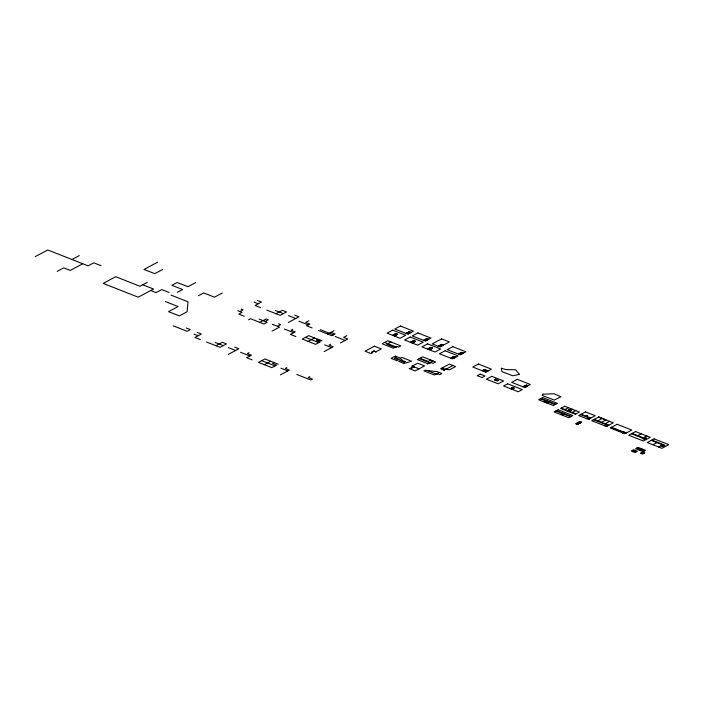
<?xml version="1.0" encoding="UTF-8"?>
<svg xmlns="http://www.w3.org/2000/svg" width="704" height="704" viewBox="0 0 704 704"><rect width="100%" height="100%" fill="white"/><g stroke="black" fill="none" stroke-linecap="round" stroke-linejoin="round"><path stroke-width="1.06" d="M35.2 256.652L47.749 249.973L88.088 265.848L93.764 262.83L101.121 265.725M71.975 259.503L79.306 255.596M57.147 271.383L63.738 267.881L70.224 270.433L82.773 263.754M157.538 262.24L144.012 269.43L154.766 273.662L162.589 269.5M147.294 282.357L139.955 286.264L115.729 276.725L103.18 283.404L138.213 297.194L153.534 289.036L142.727 284.786M177.373 292.318L182.626 289.529L171.873 285.296L177.153 282.48L187.906 286.713L195.738 282.55M198.44 295.75L203.72 292.934L214.474 297.167L222.306 293.005M239.976 311.573L243.153 309.883L241.076 309.065M248.538 319.801L250.562 318.718L263.938 323.99L267.168 322.274L259.072 319.079M215.908 345.708L222.314 342.302L226.459 343.93L220.062 347.336L206.677 342.074M259.785 322.353L266.191 318.947L268.268 319.766L265.091 321.455M276.003 313.72L282.401 310.314L286.554 311.951L280.157 315.357L266.772 310.094M277.464 326.322L280.641 324.632L278.564 323.814M228.219 354.446L238.832 348.797L234.678 347.169M272.096 331.1L279.532 327.14L272.272 324.28M288.314 322.467L298.927 316.818L294.774 315.181M248.873 352.66L247.289 353.505L251.434 355.142L246.62 357.702L252.067 359.841M292.653 329.358L291.069 330.202L295.214 331.839L290.4 334.4L295.847 336.547M308.871 320.734L305.694 322.423L309.839 324.051L306.618 325.776L312.066 327.914M264.334 364.672L270.741 361.266M308.114 341.37L314.521 337.964M274.094 362.586L272.51 363.431L276.654 365.068L271.841 367.629L258.465 362.366L264.871 358.952L278.247 364.223M317.874 339.284L316.29 340.129L320.434 341.766L315.621 344.326L302.245 339.064L308.651 335.658L322.027 340.921M327.686 334.066L334.092 330.66M316.774 341.792L319.95 340.102M286.836 367.602L285.252 368.447L289.406 370.084L280.377 374.88M330.616 344.3L329.032 345.145L333.177 346.782L324.157 351.586M346.834 335.676L343.658 337.366L347.811 338.994L340.366 342.954M309.822 376.649L308.238 377.494L312.391 379.13L310.798 379.975L296.815 374.466M392.665 335.342L395.982 333.573L397.769 334.277L394.451 336.046M396.123 333.731L395.366 334.127L397.408 334.242M394.205 335.35L395.366 334.726M406.006 333.45L409.323 331.681L411.11 332.385M409.464 331.839L408.716 332.235L410.749 332.341M390.949 342.003L386.804 344.212L394.882 347.389L393.395 348.181L382.14 343.754L387.772 340.754L400.805 345.884L398.499 347.116L396.713 346.412L395.85 346.87L384.604 342.443M407.546 333.458L408.707 332.834M410.388 342.32L413.706 340.551L415.492 341.255L412.183 343.024M413.855 340.71L413.098 341.106L415.14 341.22M411.937 342.329L413.098 341.704M423.553 340.358L426.87 338.589L428.657 339.293M427.011 338.747L426.263 339.143L428.296 339.249M425.093 340.358L426.254 339.742M427.592 349.087L430.91 347.327L432.696 348.031L429.378 349.791M431.05 347.477L430.302 347.882L432.344 347.987M429.132 349.096L430.294 348.48M438.134 346.245L441.452 344.485L443.238 345.189M442.886 345.145L440.845 345.039L442.886 345.145L442.13 345.541M439.674 346.254L440.845 345.638M414.005 366.819L409.147 368.579L415.131 370.938L424.574 365.904L417.701 363.202L412.218 366.115L419.091 368.826M430.839 360.07L428.234 361.46L420.024 358.23M432.995 360.923L427.742 363.713L417.384 359.638L422.638 356.84L435.67 361.97L433.092 363.343L431.306 362.648L430.452 363.097L419.197 358.67M450.718 358.195L454.036 356.426L455.822 357.13M458.436 354.086L461.754 352.317L463.54 353.021M454.177 356.585L453.429 356.981L455.47 357.086M461.894 352.475L461.146 352.871L463.188 352.977M452.258 358.195L453.42 357.579M459.976 354.094L461.138 353.47M439.19 372.46L434.403 375.012L423.975 370.902L425.146 370.286L437.07 371.624L441.866 373.516L439.754 374.642L437.967 373.938L437.105 374.396L427.275 370.524M452.962 365.499L444.171 370.181L440.625 368.782L449.407 364.109L455.638 366.555L449.522 369.811L445.984 369.213M482.205 370.753L484.669 369.442L488.242 370.85M483.745 370.762L484.915 370.137M483.991 371.457L485.804 370.489L484.018 369.785M484.44 371.448L485.47 370.902L485.734 371.958L486.763 371.404L484.44 371.448L485.734 371.958M495.035 380.142L496.329 379.456M510.259 388.617L512.723 387.306L514.51 388.01L512.046 389.321M522.94 386.786L526.258 385.018L528.044 385.722M524.48 386.795L525.642 386.17M544.157 401.958L546.612 400.646M545.046 402.31L547.51 400.998M546.586 402.318L547.756 401.694M546.832 403.014L549.296 401.702M547.73 403.366L550.185 402.054M564.934 409.552L568.401 407.704M560.525 414.48L562.989 413.169M567.09 410.986L569.554 409.675L571.34 410.379L568.876 411.69M562.065 414.489L563.235 413.864M568.612 410.995L572.079 409.147M562.311 415.184L564.775 413.873M572.29 412.438L575.749 410.599M576.523 424.063L580.8 421.784M586.582 418.651L589.037 417.34M588.122 418.66L589.283 418.044M601.533 422.259L605.95 419.91L598.611 417.006L591.721 420.675L606.417 426.457L613.298 422.796L598.602 417.014L602.281 418.458L597.837 420.807M605.202 423.702L609.62 421.353M604.63 425.762L607.094 424.45M606.17 425.762L607.341 425.146M621.526 432.406L622.82 431.719M622.424 432.758L623.718 432.071M622.618 432.837L623.911 432.15M622.82 432.916L624.114 432.23M623.022 432.995L624.316 432.309M623.225 433.074L624.518 432.388M623.427 433.154L624.721 432.467M623.63 433.233L624.923 432.546M623.823 433.312L625.126 432.626M624.026 433.391L625.319 432.705M637.762 435.635L641.23 433.796M646.897 436.022L642.206 438.522L643.993 439.226L646.448 437.914L644.662 437.21M643.746 438.53L644.908 437.906M636.178 451.845L634.938 452.505L631.215 451.044L633.697 449.724L637.419 451.185L636.178 451.845L632.456 450.384M639.329 450.164L641.81 448.844M652.89 444.752L656.894 442.622M642.057 453.332L643.227 452.716M658.566 446.987L663.212 444.514M662.288 445.826L663.458 445.21M373.798 350.979L374.37 351.041M371.65 352.132L372.214 352.185M374.326 351.234L373.78 351.164M372.196 352.37L371.624 352.317M375.584 351.683L376.156 351.745M376.112 351.938L375.593 351.894M395.366 357.755L395.93 357.817M394.398 358.274L394.962 358.327M395.894 358.01L395.358 357.949M394.882 358.538L394.398 358.477M404.598 361.39L405.161 361.451M403.63 361.909L404.193 361.962M405.126 361.636L404.589 361.583M404.114 362.173L403.638 362.111M411.946 366.001L412.518 366.054M412.491 366.238L411.954 366.203M413.732 366.696L414.304 366.758M411.585 367.849L412.148 367.902M414.26 366.951L413.723 366.898M412.122 368.086L411.558 368.034M429.282 362.63L429.854 362.683M427.469 363.59L428.041 363.651M429.827 362.868L429.273 362.824M427.997 363.845L427.478 363.801M445.711 369.09L446.274 369.151M443.898 370.058L444.462 370.11M446.239 369.345L445.72 369.301M444.426 370.304L443.89 370.251M395.058 346.87L396.642 346.878M547.281 401.562L548.689 401.57M569.325 410.238L570.733 410.247M586.265 415.615L587.673 415.624M408.461 332.138L410.247 332.842M426.008 339.046L427.794 339.75M460.891 352.774L462.686 353.478M440.598 344.934L442.385 345.638M407.818 332.482L409.605 333.186M425.366 339.39L427.152 340.094M460.249 353.118L462.035 353.822M407.669 332.561L409.455 333.265M425.216 339.469L427.002 340.173M439.947 345.286L441.734 345.99M460.099 353.197L461.886 353.901M407.528 332.64L409.314 333.344M425.075 339.548L426.862 340.252M439.798 345.356L441.593 346.06M459.958 353.276L461.745 353.98M407.238 332.79L409.165 333.423M424.785 339.698L426.712 340.322M439.507 345.514L441.443 346.139M459.668 353.426L461.595 354.059M407.088 332.869L408.874 333.573M424.635 339.777L426.422 340.481M439.366 345.594L441.153 346.298M459.518 353.505L461.305 354.209M406.938 332.948L408.734 333.652M424.494 339.856L426.281 340.56M439.217 345.673L441.003 346.377M459.378 353.584L461.164 354.288M406.798 333.027L408.584 333.731M424.345 339.935L426.131 340.639M439.076 345.743L440.862 346.447M459.228 353.663L461.014 354.367M406.648 333.106L408.434 333.81M424.195 340.006L425.99 340.71M438.926 345.822L440.713 346.526M459.087 353.742L460.874 354.446M438.786 345.902L440.572 346.606M395.12 334.03L396.906 334.734M412.852 341.009L414.638 341.713M430.047 347.785L431.842 348.48M453.174 356.884L454.969 357.588M525.395 385.475L527.182 386.179M394.478 334.374L396.264 335.078M412.201 341.352L413.987 342.056M429.405 348.128L431.191 348.832M452.531 357.227L454.318 357.931M394.328 334.453L396.114 335.157M412.06 341.431L413.846 342.135M429.255 348.198L431.042 348.902M452.382 357.306L454.168 358.01M524.753 385.818L526.539 386.522M394.178 334.532L395.974 335.236M411.91 341.51L413.697 342.214M429.114 348.278L430.901 348.982M452.241 357.386L454.027 358.081M483.877 369.864L485.663 370.568M524.603 385.898L526.39 386.602M394.038 334.611L395.824 335.315M411.77 341.59L413.556 342.294M428.965 348.357L430.751 349.061M452.091 357.456L453.878 358.16M483.727 369.943L485.514 370.647M524.462 385.977L526.249 386.681M393.888 334.69L395.674 335.394M411.62 341.669L413.406 342.373M428.824 348.436L430.61 349.14M451.95 357.535L453.737 358.239M483.586 370.022L485.373 370.726M524.313 386.056L526.099 386.751M393.598 334.84L395.534 335.465M411.33 341.818L413.266 342.443M428.534 348.594L430.461 349.219M451.66 357.694L453.587 358.318M483.437 370.102L487.01 371.51M524.172 386.126L525.958 386.83M393.457 334.919L395.243 335.623M411.189 341.898L412.975 342.602M428.384 348.665L430.17 349.369M451.51 357.773L453.297 358.477M483.146 370.251L485.082 370.876M523.882 386.285L525.809 386.91M393.307 334.998L395.094 335.702M411.039 341.977L412.826 342.681M428.243 348.744L430.03 349.448M451.37 357.843L453.156 358.547M482.997 370.33L484.783 371.034M523.732 386.364L525.518 387.068M482.856 370.41L484.642 371.114M523.582 386.443L525.378 387.147M651.869 440.044L664.998 445.218L662.534 446.521L660.748 445.826M644.019 437.554L645.806 438.258M651.218 440.396L664.347 445.562M643.729 437.712L645.656 438.337M662.27 445.016L664.206 445.641M643.579 437.791L645.366 438.495M662.121 445.086L663.916 445.79M632.095 433.4L645.225 438.574M661.98 445.166L663.766 445.87M643.289 437.95L645.075 438.645M661.83 445.245L663.617 445.949M643.139 438.02L644.926 438.724M661.69 445.324L663.476 446.028M642.998 438.099L644.785 438.803M661.54 445.403L663.326 446.098M631.444 433.752L644.635 438.882M661.399 445.474L663.186 446.178M541.042 398.455L555.746 404.237M581.143 414.234L590.823 418.044M594.176 419.364L608.881 425.154M512.072 387.649L513.858 388.353M540.399 398.798L555.095 404.58M568.762 410.098L570.689 410.722M580.501 414.586L590.181 418.387M593.534 419.707L608.23 425.498M546.568 401.5L548.354 402.204M568.612 410.177L570.398 410.881M588.104 417.842L589.89 418.546M606.153 424.952L607.939 425.647M546.427 401.579L548.214 402.274M568.471 410.247L570.258 410.951M587.954 417.921L589.741 418.625M606.012 425.022L607.798 425.726M546.278 401.65L548.064 402.354M568.322 410.326L570.108 411.03M587.805 418L589.6 418.704M605.862 425.102L607.649 425.806M611.521 427.266L626.217 433.057M546.128 401.729L547.923 402.433M568.172 410.406L569.967 411.11M587.664 418.079L589.45 418.783M605.713 425.181L607.499 425.885M545.987 401.808L547.774 402.512M568.031 410.485L569.818 411.189M587.514 418.15L589.301 418.854M605.572 425.26L607.358 425.964M545.697 401.966L547.624 402.591M567.741 410.634L569.668 411.268M587.224 418.308L589.16 418.933M605.282 425.41L607.209 426.043M610.87 427.61L622.178 432.062M623.066 432.414L624.677 433.048M561.264 408.1L575.96 413.89M556.521 410.626L571.217 416.407M555.87 410.969L570.574 416.75M562.188 413.591L563.983 414.295M562.047 413.67L563.834 414.374M561.898 413.75L563.684 414.445M561.607 413.899L563.543 414.524M561.466 413.978L563.253 414.682M561.317 414.058L563.103 414.762M561.176 414.137L562.962 414.841M580.149 422.127L581.046 422.479M579.999 422.206L580.897 422.558M442.05 368.025L445.597 369.415M579.858 422.286L580.747 422.638M579.709 422.365L580.606 422.717M579.568 422.444L580.457 422.796M579.418 422.514L580.316 422.866M579.128 422.673L580.166 422.946M578.987 422.752L579.876 423.104M578.336 423.095L579.234 423.447M578.195 423.174L579.084 423.526M578.046 423.254L578.943 423.606M577.755 423.403L578.794 423.676M577.606 423.482L578.503 423.834M577.465 423.562L578.354 423.914M577.315 423.641L578.213 423.993M577.174 423.711L578.063 424.063M636.847 448.043L644.292 450.974M257.294 300.432L261.448 302.069L255.042 305.474L260.489 307.622M642.33 452.364L644.116 453.068M642.189 452.434L643.975 453.138M641.898 452.593L643.826 453.218M641.749 452.672L643.535 453.376M641.599 452.751L643.386 453.455M641.458 452.83L643.245 453.526M641.309 452.901L643.095 453.605M641.168 452.98L642.954 453.684M254.118 302.122L258.271 303.758M275.282 310.455L283.378 313.641M288.49 315.647L295.75 318.507M330.915 332.35L335.06 333.978L331.839 335.702L318.454 330.431M298.945 321.262L308.229 324.914M320.329 329.674L333.45 334.84M335.21 336.512L345.145 340.419M237.899 310.754L242.053 312.382L238.832 314.107L244.27 316.246M284.346 329.032L293.63 332.684M305.466 337.348L318.85 342.61M324.65 344.89L331.593 347.626M169.11 292.477L161.753 289.582L156.077 292.609L150.762 290.514M171.054 295.126L188.021 301.796L187.114 311.731L179.282 315.894L168.529 311.67L178.138 306.557L165.326 301.506M186.164 327.976L190.318 329.613L187.141 331.302L173.149 325.794M197.199 332.411L201.353 334.048L194.946 337.454L200.394 339.601M240.566 352.334L249.85 355.986M261.694 360.642L275.07 365.913M280.87 368.192L287.813 370.929M194.022 334.11L198.176 335.738M215.186 342.434L223.282 345.62M228.395 347.635L235.655 350.495M441.663 344.661L442.2 345.567M395.727 346.509L395.982 347.23M586.863 415.307L587.074 415.941M569.923 409.922L570.134 410.555M547.879 401.245L548.09 401.878M542.828 394.222L542.194 395.49L554.277 400.074L560.956 396.757L553.872 393.747L542.828 394.222M392.665 330.132L387.033 333.124L400.074 338.263L405.698 335.262L392.665 330.132M400.382 326.022L394.75 329.023L407.792 334.154L413.415 331.153L400.382 326.022M374.466 346.183L365.024 351.208L370.999 353.566L372.812 352.598L371.923 352.246L374.07 351.102L375.857 351.806L381.339 348.894L374.466 346.183M410.212 337.04L404.58 340.032L417.622 345.162L423.245 342.17L410.212 337.04M417.93 332.93L412.306 335.931L425.339 341.062L430.962 338.061L417.93 332.93M395.314 356.118L391.09 358.371L396.898 360.65L398.385 359.858L394.662 358.398L395.639 357.878L399.362 359.348L400.215 358.89L402.002 359.594L401.148 360.043L404.87 361.513L403.902 362.032L400.18 360.562L398.684 361.354L404.131 363.502L411.611 361.231L401.808 357.377L400.4 358.125L395.314 356.118M427.592 343.878L421.969 346.878L435.002 352.009L440.634 349.008L427.592 343.878M441.602 338.87L432.15 343.895L439.921 346.949L449.363 341.924L441.602 338.87M445.095 350.768L439.472 353.76L452.505 358.89L458.137 355.898L445.095 350.768M452.813 346.658L447.19 349.659L460.222 354.79L465.854 351.789L452.813 346.658M478.377 364.03L472.745 367.03L485.778 372.161L491.41 369.169L478.377 364.03M480.181 374.097L477.215 375.681L482.02 377.564L484.986 375.989L480.181 374.097M491.814 376.314L486.411 379.192L498.186 383.83L503.598 380.952L491.814 376.314M495.431 379.104L494.138 379.79L497.534 381.128L498.828 380.442L495.431 379.104M507.654 383.794L503.554 385.977L518.25 391.758L522.35 389.576L507.654 383.794M517.317 379.359L511.694 382.36L524.726 387.49L530.35 384.49L517.317 379.359M526.398 385.176L525.65 385.572L527.692 385.678L526.935 386.082L526.398 385.176M542.687 397.584L538.586 399.766L553.282 405.548L557.383 403.366L542.687 397.584M558.158 409.754L554.066 411.937L568.762 417.718L572.862 415.536L558.158 409.754M564.731 406.261L560.63 408.443L575.326 414.225L579.427 412.042L564.731 406.261M585.57 411.884L578.688 415.545L588.368 419.355L595.241 415.694L585.57 411.884M579.902 421.432L575.634 423.711L577.421 424.415L581.689 422.136L579.902 421.432M617.118 424.292L610.218 427.962L624.923 433.743L631.796 430.082L617.1 424.301M635.571 431.552L628.681 435.222L643.377 441.003L650.258 437.342L635.554 431.561M638.088 447.383L635.606 448.703L643.051 451.634L645.533 450.314L638.088 447.383M654.113 438.856L647.222 442.517L661.918 448.307L668.8 444.646L654.104 438.856M642.981 452.021L640.517 453.323L642.303 454.027L644.767 452.716L642.981 452.021M519.429 374.387L512.723 375.804L502.014 371.642L501.248 368.157L505.912 369.6L515.689 369.794L519.429 374.387"/></g></svg>
